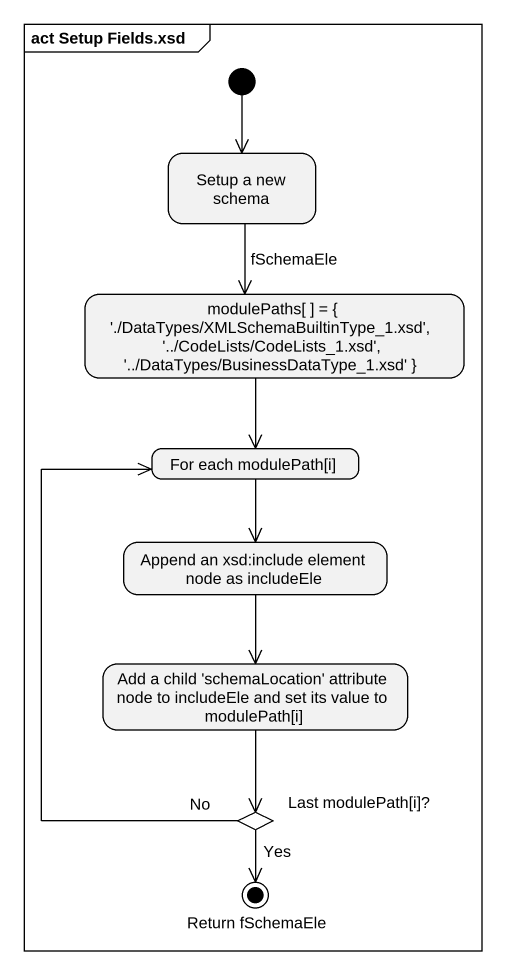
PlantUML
@startuml
mainframe act Setup Fields.xsd
hide empty description
state "Setup a new schema" as Setup_a_new_schema
state "modulePaths[ ] = { './DataTypes/XMLSchemaBuiltinType_1.xsd', '../CodeLists/CodeLists_1.xsd', '../DataTypes/BusinessDataType_1.xsd' }" as modulePaths_DataTypes
state "For each modulePath[i]" as For_each_modulePath_i
state "Append an xsd:include element node as includeEle" as Append_an_xsd_include
state "Add a child 'schemaLocation' attribute node to includeEle and set its value to modulePath[i]" as Add_a_child_schemaLocation
state "Last modulePath[i]?" as Last_modulePath_i <<choice>>
state "Return fSchemaEle" as Return_fSchemaEle <<end>>
[*] --> Setup_a_new_schema
Setup_a_new_schema --> modulePaths_DataTypes : fSchemaEle
modulePaths_DataTypes --> For_each_modulePath_i
For_each_modulePath_i --> Append_an_xsd_include
Append_an_xsd_include --> Add_a_child_schemaLocation
Add_a_child_schemaLocation --> Last_modulePath_i
Last_modulePath_i -up-> For_each_modulePath_i : No
Last_modulePath_i --> Return_fSchemaEle : Yes
@enduml
